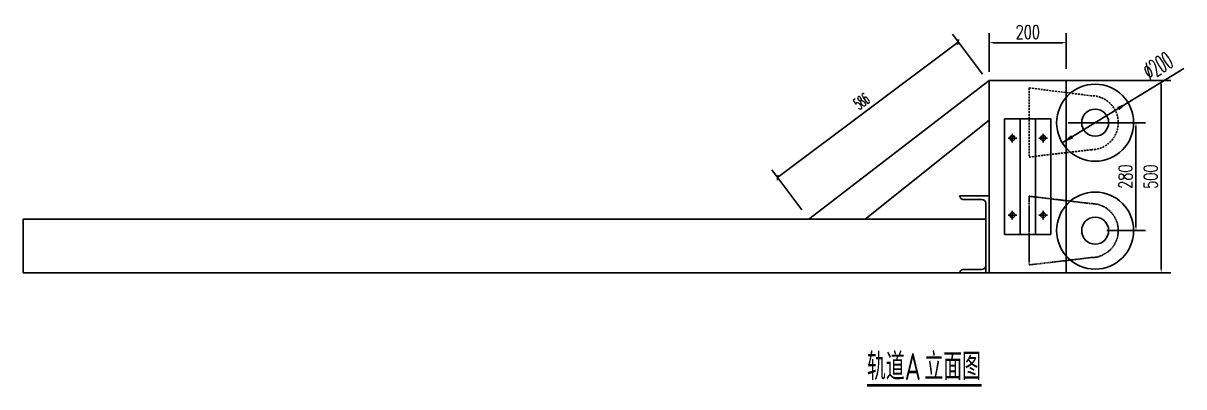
# Model space of a CAD drawing. Header units: millimetres. Extents: x -1443632 to -1307761, y 1430256 to 1527696.
# Drawn here: x -1432321 to -1429307, y 1507339 to 1508282 of the extents above; entities that cross this region are included whole.
import ezdxf

# ---------------------------------------------------------------- set-up
doc = ezdxf.new("R2010")
doc.units = ezdxf.units.MM
doc.header["$LTSCALE"] = 10
doc.linetypes.add('DASH', pattern=[0.35, 0.25, -0.1])
doc.linetypes.add('DASHED', pattern=[0.75, 0.5, -0.25])
doc.layers.get('0').update_dxf_attribs({"linetype": 'CONTINUOUS'})
doc.layers.get('DEFPOINTS').update_dxf_attribs({"linetype": 'CONTINUOUS'})
for name, color, linetype in [('PUB_DIM', 3, 'CONTINUOUS'), ('PUB_TEXT', 7, 'CONTINUOUS'), ('W-STEEL_FRAME钢架', 3, 'CONTINUOUS'), ('W-WOOD_FLOOR木地板', 30, 'CONTINUOUS'), ('WALL', 9, 'CONTINUOUS'), ('钢', 172, 'CONTINUOUS')]:
    doc.layers.add(name, color=color, linetype=linetype)
doc.styles.add('_TCH_DIM', font='SIMPLEX.shx', dxfattribs={"width": 0.7, "bigfont": 'GBCBIG.shx'})
doc.styles.add('_TCH_DIM_T3', font='SIMPLEX.shx', dxfattribs={"width": 0.494118, "bigfont": 'GBCBIG.shx'})
doc.styles.get("Standard").update_dxf_attribs({"font": 'tssdeng.shx', "width": 0.7, "bigfont": 'hztxt.shx'})
doc.styles.add('STANDARD_T3', font='simplex.shx', dxfattribs={"width": 0.7, "bigfont": 'gbcbig.shx'})
doc.dimstyles.new('_TCH_ARCH&&10', dxfattribs={"dimtxt": 29.75, "dimasz": 10, "dimexe": 25, "dimexo": 30, "dimgap": 12.625, "dimtad": 1, "dimdec": 0, "dimzin": 0, "dimdsep": 46, "dimtxsty": '_TCH_DIM_T3', "dimblk": 'ARCHTICK', "dimcen": 0.09, "dimclrt": 7, "dimazin": 2, "dimtfac": 1, "dimtdec": 0, "dimtix": 1, "dimtmove": 2, "dimatfit": 3, "dimfxl": 0, "dimtolj": 1, "dimtzin": 0, "dimarcsym": 0})
doc.dimstyles.new('W&&10', dxfattribs={"dimtxt": 35, "dimasz": 10, "dimexe": 25, "dimexo": 30, "dimgap": 10, "dimtad": 1, "dimdec": 0, "dimzin": 0, "dimdsep": 46, "dimtxsty": 'STANDARD_T3', "dimcen": 0.09, "dimclrd": 1, "dimclre": 1, "dimclrt": 7, "dimazin": 2, "dimtfac": 1, "dimtdec": 0, "dimtix": 1, "dimtmove": 2, "dimatfit": 3, "dimfxl": 0, "dimtolj": 1, "dimtzin": 0, "dimarcsym": 0})

# ---------------------------------------------------------------- blocks, each defined once
blk = doc.blocks.new('*D657')
at = {"layer": 'DEFPOINTS', "color": 0, "transparency": 16777216}
for p in [(-1429612.4, 1508231.7), (-1429812.4, 1508125.9), (-1429612.4, 1508134)]:
    blk.add_point(p, dxfattribs=at)
at = {"layer": 'PUB_DIM', "color": 1, "lineweight": -2, "transparency": 16777216}
for p, q in [((-1429812.4, 1508155.9), (-1429812.4, 1508256.7)), ((-1429612.4, 1508164), (-1429612.4, 1508256.7)), ((-1429802.4, 1508231.7), (-1429622.4, 1508231.7))]:
    blk.add_line(p, q, dxfattribs=at)
at = {"layer": 'PUB_DIM', "color": 1, "transparency": 16777216}
for points in [[(-1429802.4, 1508233.4), (-1429802.4, 1508230.1), (-1429812.4, 1508231.7)], [(-1429622.4, 1508233.4), (-1429622.4, 1508230.1), (-1429612.4, 1508231.7)]]:
    blk.add_solid(points, dxfattribs=at)
at = {"layer": 'PUB_DIM', "color": 7, "transparency": 16777216, "insert": (-1429712.4, 1508259.2), "char_height": 35, "attachment_point": 5, "style": 'STANDARD_T3'}
blk.add_mtext('\\A1;200', dxfattribs=at)
blk = doc.blocks.new('*D553')
at = {"layer": 'DEFPOINTS', "color": 0, "transparency": 16777216}
for p in [(-1429712.4, 1508134), (-1429712.4, 1507634), (-1429365.8, 1507634)]:
    blk.add_point(p, dxfattribs=at)
at = {"layer": 'PUB_DIM', "color": 1, "lineweight": -2, "transparency": 16777216}
for p, q in [((-1429682.4, 1508134), (-1429340.8, 1508134)), ((-1429365.8, 1508124), (-1429365.8, 1507644)), ((-1429682.4, 1507634), (-1429340.8, 1507634))]:
    blk.add_line(p, q, dxfattribs=at)
at = {"layer": 'PUB_DIM', "color": 1, "transparency": 16777216}
for points in [[(-1429367.4, 1508124), (-1429364.1, 1508124), (-1429365.8, 1508134)], [(-1429367.4, 1507644), (-1429364.1, 1507644), (-1429365.8, 1507634)]]:
    blk.add_solid(points, dxfattribs=at)
at = {"layer": 'PUB_DIM', "color": 7, "transparency": 16777216, "insert": (-1429393.3, 1507884), "char_height": 35, "attachment_point": 5, "rotation": 90, "style": 'STANDARD_T3'}
blk.add_mtext('\\A1;500', dxfattribs=at)
blk = doc.blocks.new('*D559')
at = {"layer": 'DEFPOINTS', "color": 0, "transparency": 16777216}
for p in [(-1429637.4, 1508024), (-1429537.4, 1507744), (-1429431.3, 1507744)]:
    blk.add_point(p, dxfattribs=at)
at = {"layer": 'PUB_DIM', "color": 1, "lineweight": -2, "transparency": 16777216}
for p, q in [((-1429607.4, 1508024), (-1429406.3, 1508024)), ((-1429431.3, 1508014), (-1429431.3, 1507754)), ((-1429507.4, 1507744), (-1429406.3, 1507744))]:
    blk.add_line(p, q, dxfattribs=at)
at = {"layer": 'PUB_DIM', "color": 1, "transparency": 16777216}
for points in [[(-1429433, 1508014), (-1429429.7, 1508014), (-1429431.3, 1508024)], [(-1429433, 1507754), (-1429429.7, 1507754), (-1429431.3, 1507744)]]:
    blk.add_solid(points, dxfattribs=at)
at = {"layer": 'PUB_DIM', "color": 7, "transparency": 16777216, "insert": (-1429458.8, 1507884), "char_height": 35, "attachment_point": 5, "rotation": 90, "style": 'STANDARD_T3'}
blk.add_mtext('\\A1;280', dxfattribs=at)
blk = doc.blocks.new('_ARCHTICK')
at = {"color": 0, "linetype": 'ByBlock', "const_width": 0.4}
blk.add_lwpolyline([(-0.5, -0.5), (0.5, 0.5)], dxfattribs=at)
blk = doc.blocks.new('*D926')
at = {"layer": 'DEFPOINTS', "color": 0, "transparency": 16777216}
for p in [(-1429893.1, 1508233.4), (-1429812.4, 1508125.9), (-1430281.3, 1507774)]:
    blk.add_point(p, dxfattribs=at)
at = {"layer": 'W-STEEL_FRAME钢架', "color": 0, "lineweight": -2, "transparency": 16777216}
for p, q in [((-1429830.4, 1508149.9), (-1429908.1, 1508253.4)), ((-1430362, 1507881.6), (-1429893.1, 1508233.4)), ((-1430299.3, 1507798), (-1430377, 1507901.6))]:
    blk.add_line(p, q, dxfattribs=at)
at = {"layer": 'W-STEEL_FRAME钢架', "color": 0, "lineweight": -2, "transparency": 16777216, "xscale": 10, "yscale": 10, "zscale": 10}
for p, rotation in [((-1429893.1, 1508233.4), 36.88431081697814), ((-1430362, 1507881.6), 216.8843108169781)]:
    blk.add_blockref('_ARCHTICK', p, dxfattribs=dict(at, rotation=rotation))
at = {"layer": 'W-STEEL_FRAME钢架', "color": 7, "transparency": 16777216, "insert": (-1430144, 1508079.5), "char_height": 29.75, "attachment_point": 5, "rotation": 36.8843, "style": '_TCH_DIM_T3'}
blk.add_mtext('\\A1;586', dxfattribs=at)

msp = doc.modelspace()

# ---------------------------------------------------------------- linework, layer by layer
at = {"layer": 'W-STEEL_FRAME钢架'}
msp.add_lwpolyline([(-1429879, 1507825), (-1429832.2, 1507825, -0.383497), (-1429821.4, 1507815), (-1429821.4, 1507653.1, -0.383497), (-1429832.2, 1507643), (-1429879, 1507643, 0.414214), (-1429889.4, 1507634), (-1429812.4, 1507634), (-1429812.4, 1507834), (-1429889.4, 1507834, 0.414214)], format="xyb", close=True, dxfattribs=at)
at = {"layer": 'W-WOOD_FLOOR木地板', "color": 1}
msp.add_lwpolyline([(-1429622.8, 1507972), (-1429452, 1508076.1), (-1429307.2, 1508164.3)], dxfattribs=at)
for points in [[(-1429477.7, 1508060.5, 9.9, 0, 0), (-1429452, 1508076.1, 0, 0, 0)], [(-1429597.2, 1507987.6, 9.9, 0, 0), (-1429622.8, 1507972, 0, 0, 0)]]:
    msp.add_lwpolyline(points, format="xyseb", dxfattribs=at)
at = {"layer": 'WALL', "color": 3, "const_width": 7}
msp.add_lwpolyline([(-1430130, 1507342.2), (-1429832.4, 1507342.2)], dxfattribs=at)
at = {"layer": '钢'}
for p, q in [((-1429763.6, 1507984), (-1429741.2, 1507984)), ((-1429752.6, 1507995.4), (-1429752.6, 1507972.7)), ((-1429683.7, 1507984), (-1429661.2, 1507984)), ((-1429672.6, 1507995.4), (-1429672.6, 1507972.7)), ((-1429752.6, 1507795.4), (-1429752.6, 1507772.7)), ((-1429672.6, 1507795.4), (-1429672.6, 1507772.7)), ((-1429763.6, 1507784.1), (-1429741.2, 1507784.1)), ((-1429683.7, 1507784.1), (-1429661.2, 1507784.1))]:
    msp.add_line(p, q, dxfattribs=at)
for points in [[(-1430281.3, 1507774), (-1429812.4, 1508134), (-1429812.4, 1508030.8), (-1430134.4, 1507773.8)], [(-1429812.4, 1507634), (-1429612.4, 1507634), (-1429612.4, 1508134), (-1429812.4, 1508134)], [(-1432321.4, 1507634), (-1429821.4, 1507634), (-1429821.4, 1507774), (-1432321.4, 1507774)]]:
    msp.add_lwpolyline(points, close=True, dxfattribs=at)
at = {"layer": '钢', "color": 8, "linetype": 'DASHED'}
msp.add_lwpolyline([(-1429547.4, 1508094), (-1429708.4, 1508114.3), (-1429708.4, 1507935), (-1429547.4, 1507954, 1)], format="xyb", close=True, dxfattribs=at)
at = {"layer": '钢'}
for points in [[(-1429772.6, 1508034), (-1429652.6, 1508034), (-1429652.6, 1507734.1), (-1429772.6, 1507734.1), (-1429772.6, 1508034)], [(-1429732.5, 1508034), (-1429732.5, 1507734.1), (-1429692.4, 1507734.1), (-1429692.4, 1508034), (-1429732.5, 1508034)]]:
    msp.add_lwpolyline(points, dxfattribs=at)
at = {"layer": '钢', "color": 8, "linetype": 'DASH'}
msp.add_lwpolyline([(-1429547.4, 1507814), (-1429708.4, 1507833.1), (-1429708.4, 1507655), (-1429547.4, 1507674, 1)], format="xyb", close=True, dxfattribs=at)
at = {"layer": '钢', "color": 140}
for centre, radius in [((-1429537.4, 1508024), 100), ((-1429537.4, 1508024), 35), ((-1429537.4, 1507744), 100), ((-1429537.4, 1507744), 35)]:
    msp.add_circle(centre, radius, dxfattribs=at)
at = {"layer": '钢'}
for centre in [(-1429752.4, 1507984.2), (-1429672.5, 1507984.2), (-1429752.4, 1507784.2), (-1429672.5, 1507784.2)]:
    msp.add_circle(centre, 6.44, dxfattribs=at)

# ---------------------------------------------------------------- texts
at = {"layer": 'PUB_TEXT', "color": 7, "width": 0.7}
for s, p in [('轨道', (-1430130, 1507356.2)), ('立面图', (-1429980.7, 1507356.2)), ('A', (-1430032, 1507356.2))]:
    msp.add_text(s, height=70, dxfattribs=at).set_placement(p)
at = {"layer": 'W-WOOD_FLOOR木地板', "color": 7, "style": '_TCH_DIM', "width": 0.494118}
msp.add_text('%%c200', height=44.62, rotation=31.3485, dxfattribs=at).set_placement((-1429395.3, 1508132.8))

# ---------------------------------------------------------------- dimensions: what is measured, and where the dimension line sits
at = {"layer": 'PUB_DIM', "color": 0}
dim = msp.add_linear_dim(base=(-1429612.4, 1508231.7), p1=(-1429812.4, 1508125.9), p2=(-1429612.4, 1508134), dimstyle='W&&10', dxfattribs=at)
dim.commit()
dim.dimension.update_dxf_attribs({"geometry": '*D657', "text_midpoint": (-1429712.4, 1508259.2)})
for base, p1, p2, picture, middle in [((-1429365.8, 1507634), (-1429712.4, 1508134), (-1429712.4, 1507634), '*D553', (-1429393.3, 1507884)), ((-1429431.3, 1507744), (-1429637.4, 1508024), (-1429537.4, 1507744), '*D559', (-1429458.8, 1507884))]:
    dim = msp.add_linear_dim(base=base, p1=p1, p2=p2, angle=90, dimstyle='W&&10', dxfattribs=at)
    dim.commit()
    dim.dimension.update_dxf_attribs({"geometry": picture, "text_midpoint": middle})
at = {"layer": 'W-STEEL_FRAME钢架', "color": 1}
dim = msp.add_aligned_dim(p1=(-1430281.3, 1507774), p2=(-1429812.4, 1508125.9), distance=134.4, dimstyle='_TCH_ARCH&&10', dxfattribs=at)
dim.commit()
dim.dimension.update_dxf_attribs({"geometry": '*D926', "text_midpoint": (-1430144, 1508079.5)})

doc.saveas('drawing.dxf')
